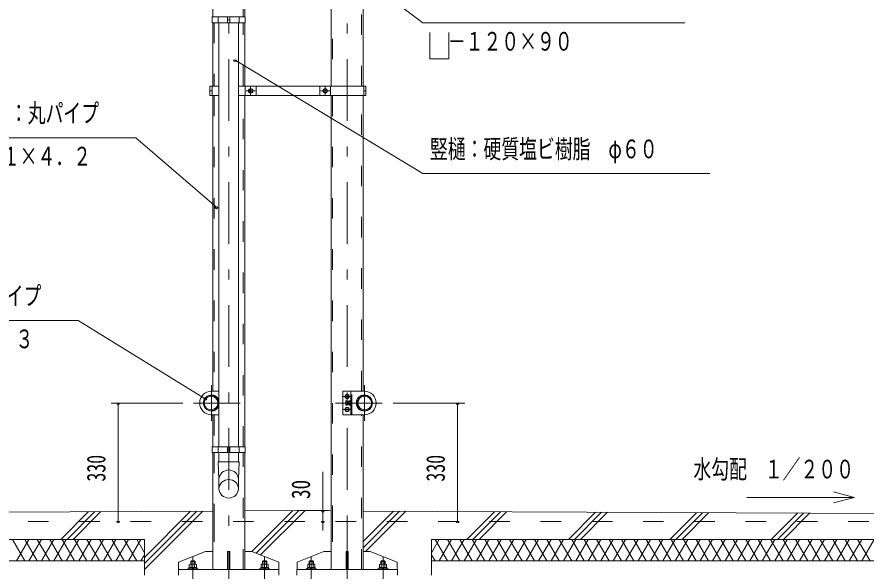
# Model space of a CAD drawing. Units: millimetres, scale not verified. Extents: x -31546 to 31551, y -14700 to 14700.
# Drawn here: x 18733 to 27015, y 1049 to 6454 of the extents above; entities that cross this region are included whole.
import ezdxf
from ezdxf.enums import TextEntityAlignment as Align

# ---------------------------------------------------------------- set-up
doc = ezdxf.new("R2010")
doc.units = ezdxf.units.MM
doc.header["$LTSCALE"] = 50
doc.linetypes.add('USER2', pattern=[10, 4, -6])
doc.linetypes.add('USER3', pattern=[24, 12, -5, 2, -5])
for name, color, linetype, lineweight in [('0-6_2-02BOLD', 7, 'Continuous', 18), ('0-7_2-12HIDDEN', 3, 'USER2', 18), ('0-8_2-22CENTER', 3, 'USER3', 18), ('0-9_2-42THIN', 4, 'Continuous', 18), ('0-A_2-52DIM', 3, 'Continuous', 18), ('0-B_2-62HATCH', 2, 'Continuous', 18)]:
    doc.layers.add(name, color=color, linetype=linetype, lineweight=lineweight)
doc.styles.add('ＭＳ ゴシック', font='')
doc.styles.get('ＭＳ ゴシック').set_extended_font_data('MS Gothic')

msp = doc.modelspace()

# ---------------------------------------------------------------- linework, layer by layer
at = {"layer": '0-6_2-02BOLD'}
for p, q in [((20642.59, 6453.9), (20642.59, 7241.41)), ((21797.6, 5778.4), (21797.6, 7241.41)), ((22109.45, 7241.41), (22109.45, 5778.4)), ((20954.44, 6543.06), (20954.44, 6453.9)), ((20642.59, 5778.4), (20642.59, 6397.9)), ((20696.65, 6453.9), (20696.65, 6397.9)), ((20702.26, 6397.9), (20702.26, 2260.9)), ((20787.84, 6397.9), (20787.84, 6453.9)), ((20787.84, 6425.9), (20809.19, 6425.9)), ((20809.19, 6453.9), (20809.19, 6397.9)), ((20894.79, 2260.9), (20894.79, 6397.9)), ((20900.34, 6397.9), (20900.34, 6453.9)), ((20954.44, 6397.9), (20954.44, 5778.4)), ((20637, 5732.91), (20615.65, 5732.91)), ((20637, 5687.41), (20637, 5778.4)), ((20960.05, 5778.4), (20960.05, 5687.41)), ((21065.05, 5687.41), (21065.05, 5778.4)), ((21686.99, 5778.4), (21686.99, 5687.41)), ((21791.98, 5687.41), (21791.98, 5778.4)), ((22115.03, 5778.4), (22115.03, 5687.41)), ((22115.03, 5732.91), (22136.38, 5732.91)), ((20642.59, 2803.4), (20642.59, 5687.41)), ((20954.44, 5687.41), (20954.44, 2260.9)), ((21797.6, 1532.9), (21797.6, 5687.41)), ((22109.45, 5687.41), (22109.45, 2803.4)), ((20702.26, 2803.4), (20630.52, 2803.4)), ((21988.52, 2803.4), (21988.52, 2572.4)), ((21953.52, 2698.01), (21941.28, 2698.01)), ((21941.28, 2677.8), (21953.52, 2677.8)), ((21971.02, 2698.4), (21953.52, 2698.4)), ((21953.52, 2677.4), (21971.02, 2677.4)), ((21988.52, 2698.01), (21972.79, 2698.01)), ((21972.79, 2677.8), (21988.52, 2677.8)), ((21988.52, 2667.7), (21972.79, 2667.7)), ((22047.32, 2677.4), (22043.47, 2677.4)), ((20630.52, 2572.4), (20702.26, 2572.4)), ((20642.59, 2260.9), (20642.59, 2572.4)), ((22109.44, 2572.4), (22109.44, 1063.9)), ((20696.65, 2260.9), (20696.65, 2204.9)), ((20787.84, 2260.9), (20787.84, 2204.9)), ((20809.19, 2204.9), (20809.19, 2260.9)), ((20900.34, 2204.9), (20900.34, 2260.9)), ((20642.59, 2204.9), (20642.59, 1532.9)), ((20702.24, 2204.9), (20702.24, 2115.78)), ((20787.84, 2232.9), (20809.19, 2232.9)), ((20894.73, 2204.9), (20894.73, 2115.78)), ((20954.44, 1532.9), (20954.44, 2204.9)), ((14341.01, 1602.9), (20642.59, 1634.25)), ((28411.01, 1602.9), (22109.43, 1634.25)), ((20642.58, 1532.9), (20642.58, 1063.9)), ((20954.43, 1532.9), (20954.43, 1063.9)), ((21797.59, 1063.9), (21797.59, 1532.9)), ((20809.01, 1238.9), (20809.01, 1063.9)), ((21964.01, 1238.9), (21964.01, 1063.9)), ((20310.08, 1133.9), (20310.08, 1063.9)), ((20427.51, 1142.98), (20469.52, 1142.98)), ((20431.34, 1082.45), (20431.34, 1114.29)), ((20448.52, 1082.45), (20438.01, 1071.95)), ((20459.01, 1082.45), (20448.52, 1071.95)), ((20465.69, 1114.29), (20465.69, 1082.45)), ((21127.51, 1142.98), (21127.51, 1117.45)), ((21131.34, 1114.29), (21131.34, 1082.45)), ((21138.01, 1082.45), (21148.51, 1071.95)), ((21159.01, 1071.95), (21148.51, 1082.45)), ((21165.69, 1082.45), (21165.69, 1114.29)), ((21586.33, 1114.29), (21586.33, 1082.45)), ((21593.01, 1071.95), (21603.52, 1082.45)), ((21614.02, 1082.45), (21603.52, 1071.95)), ((21617.51, 1149.98), (21624.52, 1142.98)), ((21620.69, 1082.45), (21620.69, 1114.29)), ((22324.51, 1142.98), (22282.51, 1142.98)), ((22286.34, 1114.29), (22286.34, 1082.45)), ((22293.01, 1082.45), (22303.51, 1071.95)), ((22314, 1071.95), (22303.51, 1082.45)), ((22320.69, 1082.45), (22320.69, 1114.29)), ((20308.52, 1063.9), (20308.52, 1007.9))]:
    msp.add_line(p, q, dxfattribs=at)
for points in [[(20960.04, 6453.9), (20960.04, 6397.9), (20637, 6397.9), (20637, 6453.9)], [(20994.61, 5722.81), (21012.11, 5712.69), (21029.61, 5722.81), (21029.61, 5743.01), (21012.11, 5753.12), (20994.61, 5743.01)], [(21722.42, 5722.81), (21739.92, 5712.69), (21757.43, 5722.81), (21757.43, 5743.01), (21739.92, 5753.12), (21722.42, 5743.01)], [(21971.02, 2740.8), (21971.02, 2761.01), (21953.52, 2771.11), (21936.02, 2761.01), (21936.02, 2740.8), (21953.51, 2730.69)], [(21939.52, 2705.05), (21939.52, 2670.75), (21941.28, 2667.7), (21953.52, 2667.7), (21953.52, 2708.11), (21941.28, 2708.11)], [(21971.02, 2614.8), (21971.02, 2635), (21953.52, 2645.11), (21936.02, 2635), (21936.02, 2614.8), (21953.51, 2604.69)], [(20960.04, 2204.9), (20637, 2204.9), (20637, 2260.9), (20960.04, 2260.9)]]:
    msp.add_lwpolyline(points, close=True, dxfattribs=at)
for points in [[(20702.26, 5778.4), (20615.65, 5778.4), (20615.65, 5687.41), (20702.26, 5687.41)], [(20894.79, 5778.4), (22136.38, 5778.4), (22136.38, 5687.41), (20894.79, 5687.41)], [(22121.52, 2803.4), (21911.53, 2803.4), (21911.53, 2572.4), (22121.52, 2572.4)], [(21972.79, 2667.7), (21971.02, 2670.75), (21971.02, 2705.05), (21972.79, 2708.11), (21988.52, 2708.11)], [(22043.47, 2698.4), (22047.32, 2698.4), (22047.32, 2677.41), (22050.81, 2680.9), (22050.81, 2694.9), (22047.32, 2698.4)], [(20695.25, 2115.79), (20901.75, 2115.79), (20894.75, 1941.96), (20894.75, 1851.51)], [(20702.26, 1851.51), (20702.26, 1941.96), (20695.25, 2115.79)], [(19976.01, 1147.9), (14341.01, 1147.9), (14341.01, 1602.9)], [(21797.59, 1635.81), (21376.02, 1637.9), (20954.44, 1635.81)], [(22776.01, 1147.9), (28411.01, 1147.9), (28411.01, 1602.9)], [(19976.01, 1007.9), (19976.01, 1357.9), (14341.01, 1357.9)], [(22776.01, 1007.9), (22776.01, 1357.9), (28411.01, 1357.9)], [(20642.59, 1238.9), (20572.59, 1238.9), (20310.08, 1133.9)], [(20788.01, 1063.9), (20788.01, 1238.9), (20809.01, 1238.9)], [(21286.94, 1063.9), (21286.94, 1133.9), (21024.43, 1238.9), (20954.44, 1238.9)], [(21797.59, 1238.9), (21727.59, 1238.9), (21465.09, 1133.9), (21465.09, 1063.9)], [(21943.01, 1063.9), (21943.01, 1238.9), (21964.01, 1238.9)], [(22441.94, 1063.9), (22441.94, 1133.9), (22179.44, 1238.9), (22109.43, 1238.9)], [(20410.89, 1071.95), (20410.89, 1082.45), (20486.14, 1082.45), (20486.14, 1071.95)], [(20482.86, 1082.45), (20482.86, 1114.29), (20477.39, 1117.45), (20419.64, 1117.45), (20414.16, 1114.29), (20414.16, 1082.45)], [(20427.51, 1117.45), (20427.51, 1142.98), (20434.52, 1149.98), (20462.51, 1149.98), (20469.52, 1142.98), (20469.52, 1117.45)], [(21186.14, 1071.95), (21186.14, 1082.45), (21110.89, 1082.45), (21110.89, 1071.95)], [(21114.16, 1082.45), (21114.16, 1114.29), (21119.64, 1117.45), (21177.38, 1117.45), (21182.87, 1114.29), (21182.87, 1082.45)], [(21169.51, 1117.45), (21169.51, 1142.98), (21162.51, 1149.98), (21134.51, 1149.98), (21127.51, 1142.98), (21169.51, 1142.98)], [(21641.14, 1071.95), (21641.14, 1082.45), (21565.89, 1082.45), (21565.89, 1071.95)], [(21569.17, 1082.45), (21569.17, 1114.29), (21574.63, 1117.45), (21632.39, 1117.45), (21637.87, 1114.29), (21637.87, 1082.45)], [(21617.51, 1149.98), (21589.51, 1149.98), (21582.51, 1142.98)], [(21624.52, 1117.45), (21624.52, 1142.98), (21582.51, 1142.98), (21582.51, 1117.45)], [(22341.14, 1071.95), (22341.14, 1082.45), (22265.89, 1082.45), (22265.89, 1071.95)], [(22269.16, 1082.45), (22269.16, 1114.29), (22274.63, 1117.45), (22332.39, 1117.45), (22337.87, 1114.29), (22337.87, 1082.45)], [(22324.51, 1117.45), (22324.51, 1142.98), (22317.51, 1149.98), (22289.51, 1149.98), (22282.51, 1142.98), (22282.51, 1117.45)], [(20308.52, 1063.9), (21288.52, 1063.9), (21288.52, 1007.9)], [(20497.51, 1063.9), (20497.51, 1071.95), (20399.52, 1071.95), (20399.52, 1063.9)], [(21099.51, 1063.9), (21099.51, 1071.95), (21197.52, 1071.95), (21197.52, 1063.9)], [(21463.51, 1007.9), (21463.51, 1063.9), (22443.51, 1063.9), (22443.51, 1007.9)], [(21554.52, 1063.9), (21554.52, 1071.95), (21652.51, 1071.95), (21652.51, 1063.9)], [(22254.51, 1063.9), (22254.51, 1071.95), (22352.52, 1071.95), (22352.52, 1063.9)]]:
    msp.add_lwpolyline(points, dxfattribs=at)
for centre, radius in [((21012.11, 5732.91), 21.88), ((21012.11, 5732.91), 17.15), ((21739.92, 5732.91), 21.88), ((21739.92, 5732.91), 17.15), ((20626.49, 2687.9), 74.72), ((20626.49, 2687.9), 66.67), ((21953.52, 2750.9), 21.88), ((21953.52, 2750.9), 17.15), ((22121.52, 2687.9), 78.75), ((22125.54, 2687.9), 74.72), ((22125.54, 2687.9), 66.67), ((21953.52, 2624.9), 21.88), ((21953.52, 2624.9), 17.15)]:
    msp.add_circle(centre, radius, dxfattribs=at)
for centre, radius, start, end in [((20630.52, 2687.9), 115.5, 90, 270), ((20630.52, 2687.9), 78.75, 24.35744, 335.64256), ((22121.52, 2687.9), 115.5, 270, 90), ((21947.62, 2703.06), 8.11, 180, 218.54623), ((21969.3, 2687.91), 29.79, 160.17088, 199.83133), ((21947.63, 2672.75), 8.11, 141.46857, 180), ((22000.8, 2687.9), 29.79, 160.16867, 199.82912), ((21979.13, 2703.06), 8.11, 180, 218.53143), ((21979.13, 2672.75), 8.11, 141.45377, 180), ((20798.52, 1938.53), 96.43, 3.55867, 176.44133), ((20798.52, 1845.52), 96.43, 3.55867, 176.44133), ((20798.52, 1857.5), 96.44, 183.56303, 356.43697), ((20422.75, 1104.21), 13.24, 49.5701, 90), ((20448.52, 1069.23), 48.23, 69.13593, 110.86406), ((20474.28, 1104.21), 13.24, 90, 130.42989), ((21122.75, 1104.21), 13.24, 49.57011, 90), ((21148.51, 1069.23), 48.23, 69.13594, 110.86407), ((21174.28, 1104.21), 13.24, 90, 130.4299), ((21577.75, 1104.21), 13.24, 49.5701, 90), ((21603.52, 1069.23), 48.23, 69.13593, 110.86406), ((21629.28, 1104.21), 13.24, 90, 130.42989), ((22277.75, 1104.21), 13.24, 49.57011, 90), ((22303.51, 1069.23), 48.23, 69.13594, 110.86407), ((22329.29, 1104.21), 13.24, 90, 130.4299)]:
    msp.add_arc(centre, radius, start, end, dxfattribs=at)
at = {"layer": '0-7_2-12HIDDEN'}
for p, q in [((20657.29, 7241.41), (20657.29, 6453.9)), ((21812.3, 7241.41), (21812.3, 5778.4)), ((22094.75, 5778.4), (22094.75, 7241.41)), ((20939.74, 6453.9), (20939.74, 6537.72)), ((20657.29, 6397.9), (20657.29, 5778.4)), ((20939.74, 5778.4), (20939.74, 6397.9)), ((20657.29, 5687.41), (20657.29, 2803.4)), ((20939.74, 2260.9), (20939.74, 5687.41)), ((21812.3, 5687.41), (21812.3, 1532.9)), ((22094.75, 2803.4), (22094.75, 5687.41)), ((21999.72, 2572.4), (21999.72, 2803.4)), ((20657.29, 2572.4), (20657.29, 2260.9)), ((22094.75, 1063.9), (22094.75, 2572.4)), ((20657.29, 2204.9), (20657.29, 1532.9)), ((20939.73, 1063.9), (20939.73, 2204.9)), ((14341.02, 1532.9), (28411.02, 1532.9)), ((20657.28, 1532.9), (20657.28, 1063.9)), ((21812.29, 1532.9), (21812.29, 1063.9))]:
    msp.add_line(p, q, dxfattribs=at)
at = {"layer": '0-8_2-22CENTER'}
for p, q in [((20798.52, 7241.41), (20798.52, -1281.07)), ((21953.52, 7241.41), (21953.52, 1532.9)), ((20968.35, 5732.91), (21055.86, 5732.91)), ((21012.11, 5776.65), (21012.11, 5689.16)), ((21783.67, 5732.91), (21696.16, 5732.91)), ((21739.92, 5776.65), (21739.92, 5689.16)), ((20630.52, 2862.9), (20630.52, 2512.9)), ((22121.52, 2512.9), (22121.52, 2862.9)), ((21997.27, 2750.9), (21909.77, 2750.9)), ((20910.51, 2687.9), (20455.52, 2687.9)), ((22296.51, 2687.9), (21841.52, 2687.9)), ((21907.48, 2624.9), (21997.27, 2624.9)), ((21953.51, 1532.9), (21953.51, -1281.07)), ((20448.52, -528.6), (20448.52, 1191.98)), ((21148.51, 1191.98), (21148.51, -528.6)), ((21603.52, -528.6), (21603.52, 1191.98)), ((22303.51, -528.6), (22303.51, 1191.98))]:
    msp.add_line(p, q, dxfattribs=at)
at = {"layer": '0-9_2-42THIN'}
for p, q in [((21953.52, 2695.6), (21971.02, 2695.6)), ((21971.02, 2680.2), (21953.52, 2680.2)), ((22050.11, 2695.6), (22043.14, 2695.6)), ((22043.14, 2680.2), (22050.11, 2680.2)), ((20432.76, 1117.45), (20432.76, 1148.23)), ((20464.27, 1148.23), (20464.27, 1117.45)), ((21132.77, 1148.23), (21132.77, 1117.45)), ((21164.26, 1117.45), (21164.26, 1148.23)), ((21587.76, 1117.45), (21587.76, 1148.23)), ((21619.27, 1148.23), (21619.27, 1117.45)), ((22287.76, 1148.23), (22287.76, 1117.45)), ((22319.26, 1117.45), (22319.26, 1148.23))]:
    msp.add_line(p, q, dxfattribs=at)
at = {"layer": '0-A_2-52DIM'}
for p, q in [((20873.97, 6033), (20845.97, 6033)), ((20692.07, 4597.82), (20664.07, 4597.82)), ((19328.52, 3492.9), (17368.51, 3492.9)), ((20570.18, 2728.79), (19328.51, 3492.9)), ((20350.52, 2687.9), (19650.52, 2687.9)), ((19734.52, 2687.9), (19706.52, 2687.9)), ((19720.52, 2687.9), (19720.52, 1532.9)), ((20584.18, 2728.79), (20556.18, 2728.79)), ((23101.51, 2687.9), (22401.52, 2687.9)), ((23045.52, 2687.9), (23017.52, 2687.9)), ((23031.52, 1532.9), (23031.52, 2687.9)), ((21716.96, 1445.03), (21716.96, 2015.9)), ((26901.44, 1767.69), (25851.44, 1767.69)), ((21772.69, 1637.9), (21465.74, 1637.9)), ((21730.96, 1637.9), (21702.96, 1637.9)), ((19734.52, 1532.9), (19706.52, 1532.9)), ((21730.96, 1532.9), (21702.96, 1532.9)), ((23045.52, 1532.9), (23017.52, 1532.9))]:
    msp.add_line(p, q, dxfattribs=at)
for points in [[(25246.38, 6396.09), (22691.37, 6396.09), (21602.82, 7220.38)], [(22945.67, 6303.61), (22945.67, 6046.09), (22761.37, 6046.09), (22761.37, 6303.61)], [(20859.97, 6033), (22691.37, 4926.09), (25491.38, 4926.09)], [(17931.12, 5275.48), (19891.11, 5275.48), (20678.07, 4597.82)], [(26698.6, 1822.04), (26901.44, 1767.69), (26698.6, 1713.33)]]:
    msp.add_lwpolyline(points, dxfattribs=at)
for centre in [(20859.97, 6033), (20678.07, 4597.82), (19720.52, 2687.9), (20570.18, 2728.79), (23031.52, 2687.9), (21716.96, 1637.9), (19720.52, 1532.9), (21716.96, 1532.9), (23031.52, 1532.9)]:
    msp.add_arc(centre, 14, 180, 0, dxfattribs=at)
at = {"layer": '0-B_2-62HATCH'}
for p, q in [((19161.73, 1357.9), (19432.05, 1628.23)), ((19491.74, 1628.53), (19221.12, 1357.9)), ((19280.51, 1357.9), (19551.44, 1628.83)), ((19976.01, 1063.45), (20546.34, 1633.77)), ((20486.65, 1633.48), (19976.01, 1122.85)), ((19976.01, 1182.24), (20426.95, 1633.18)), ((21022.62, 1238.9), (21421.39, 1637.68)), ((21480.5, 1637.38), (21065.57, 1222.45)), ((21108, 1205.48), (21539.6, 1637.09)), ((22406.44, 1632.78), (22109.44, 1335.78)), ((22109.44, 1276.38), (22465.54, 1632.48)), ((22524.65, 1632.19), (22131.36, 1238.9)), ((23121.52, 1357.9), (23391.49, 1627.88)), ((23450.59, 1627.58), (23180.91, 1357.9)), ((23240.31, 1357.9), (23509.7, 1627.29)), ((24111.47, 1357.9), (24376.54, 1622.97)), ((24170.87, 1357.9), (24435.64, 1622.68)), ((24494.74, 1622.39), (24230.26, 1357.9)), ((25101.41, 1357.9), (25361.58, 1618.07)), ((25420.69, 1617.78), (25160.81, 1357.9)), ((25220.21, 1357.9), (25479.8, 1617.49)), ((26091.37, 1357.9), (26346.64, 1613.17)), ((26405.74, 1612.88), (26150.77, 1357.9)), ((26210.16, 1357.9), (26464.84, 1612.59)), ((18809.69, 1147.9), (18688.44, 1357.9)), ((18728.86, 1147.9), (18850.1, 1357.9)), ((18809.69, 1357.9), (18930.93, 1147.9)), ((18971.35, 1357.9), (18850.1, 1147.9)), ((19052.18, 1147.9), (18930.93, 1357.9)), ((18971.34, 1147.9), (19092.59, 1357.9)), ((19052.18, 1357.9), (19173.42, 1147.9)), ((19213.83, 1357.9), (19092.59, 1147.9)), ((19294.66, 1147.9), (19173.42, 1357.9)), ((19213.83, 1147.9), (19335.07, 1357.9)), ((19294.66, 1357.9), (19415.9, 1147.9)), ((19456.32, 1357.9), (19335.07, 1147.9)), ((19537.15, 1147.9), (19415.9, 1357.9)), ((19456.32, 1147.9), (19577.56, 1357.9)), ((19537.15, 1357.9), (19658.39, 1147.9)), ((19698.81, 1357.9), (19577.56, 1147.9)), ((19779.64, 1147.9), (19658.39, 1357.9)), ((19698.81, 1147.9), (19820.05, 1357.9)), ((19779.64, 1357.9), (19900.87, 1147.9)), ((19941.29, 1357.9), (19820.05, 1147.9)), ((19976.01, 1227.77), (19900.87, 1357.9)), ((22851.13, 1357.9), (22776.01, 1227.79)), ((22931.97, 1147.9), (22810.72, 1357.9)), ((22851.13, 1147.9), (22972.38, 1357.9)), ((22931.97, 1357.9), (23053.21, 1147.9)), ((23093.62, 1357.9), (22972.38, 1147.9)), ((23174.45, 1147.9), (23053.21, 1357.9)), ((23093.62, 1147.9), (23214.86, 1357.9)), ((23174.45, 1357.9), (23295.69, 1147.9)), ((23336.11, 1357.9), (23214.86, 1147.9)), ((23416.94, 1147.9), (23295.69, 1357.9)), ((23336.11, 1147.9), (23457.35, 1357.9)), ((23416.94, 1357.9), (23538.18, 1147.9)), ((23578.6, 1357.9), (23457.35, 1147.9)), ((23659.42, 1147.9), (23538.18, 1357.9)), ((23578.6, 1147.9), (23699.84, 1357.9)), ((23659.42, 1357.9), (23780.67, 1147.9)), ((23821.08, 1357.9), (23699.84, 1147.9)), ((23901.91, 1147.9), (23780.68, 1357.9)), ((23821.08, 1147.9), (23942.32, 1357.9)), ((23901.91, 1357.9), (24023.15, 1147.9)), ((24063.57, 1357.9), (23942.33, 1147.9)), ((24144.4, 1147.9), (24023.15, 1357.9)), ((24063.57, 1147.9), (24184.82, 1357.9)), ((24265.65, 1147.9), (24144.4, 1357.9)), ((24306.06, 1357.9), (24184.82, 1147.9)), ((24265.65, 1357.9), (24386.89, 1147.9)), ((24427.31, 1357.9), (24306.06, 1147.9)), ((24508.13, 1147.9), (24386.89, 1357.9)), ((24427.31, 1147.9), (24548.54, 1357.9)), ((24508.13, 1357.9), (24629.37, 1147.9)), ((24669.79, 1357.9), (24548.54, 1147.9)), ((24750.62, 1147.9), (24629.37, 1357.9)), ((24669.79, 1147.9), (24791.03, 1357.9)), ((24750.62, 1357.9), (24871.86, 1147.9)), ((24912.28, 1357.9), (24791.03, 1147.9)), ((24993.11, 1147.9), (24871.86, 1357.9)), ((24912.28, 1147.9), (25033.52, 1357.9)), ((24993.11, 1357.9), (25114.36, 1147.9)), ((25154.77, 1357.9), (25033.52, 1147.9)), ((25235.59, 1147.9), (25114.36, 1357.9)), ((25154.77, 1147.9), (25276, 1357.9)), ((25235.59, 1357.9), (25356.83, 1147.9)), ((25397.25, 1357.9), (25276.01, 1147.9)), ((25478.08, 1147.9), (25356.83, 1357.9)), ((25397.25, 1147.9), (25518.49, 1357.9)), ((25478.08, 1357.9), (25599.33, 1147.9)), ((25639.74, 1357.9), (25518.49, 1147.9)), ((25720.57, 1147.9), (25599.33, 1357.9)), ((25639.74, 1147.9), (25760.99, 1357.9)), ((25720.57, 1357.9), (25841.81, 1147.9)), ((25882.22, 1357.9), (25760.99, 1147.9)), ((25963.05, 1147.9), (25841.81, 1357.9)), ((25882.22, 1147.9), (26003.47, 1357.9)), ((25963.05, 1357.9), (26084.3, 1147.9)), ((26124.71, 1357.9), (26003.47, 1147.9)), ((26084.3, 1357.9), (26205.54, 1147.9)), ((26124.71, 1147.9), (26245.95, 1357.9)), ((26326.79, 1147.9), (26205.55, 1357.9)), ((26245.95, 1147.9), (26367.21, 1357.9)), ((26326.79, 1357.9), (26448.03, 1147.9)), ((26488.45, 1357.9), (26367.21, 1147.9)), ((26569.27, 1147.9), (26448.04, 1357.9)), ((26488.45, 1147.9), (26609.68, 1357.9)), ((26569.27, 1357.9), (26690.52, 1147.9)), ((26730.93, 1357.9), (26609.69, 1147.9)), ((26811.76, 1147.9), (26690.52, 1357.9)), ((26730.93, 1147.9), (26852.18, 1357.9)), ((26811.76, 1357.9), (26933.01, 1147.9)), ((26973.42, 1357.9), (26852.18, 1147.9)), ((26933.01, 1357.9), (27054.25, 1147.9)), ((26973.42, 1147.9), (27094.67, 1357.9)), ((19941.29, 1147.9), (19976.01, 1208.04)), ((22776.01, 1208.02), (22810.72, 1147.9))]:
    msp.add_line(p, q, dxfattribs=at)

# ---------------------------------------------------------------- texts
at = {"layer": '0-A_2-52DIM', "color": 7, "style": 'ＭＳ ゴシック', "width": 0.7}
for s, p in [('\u3000－１２０×９０', (22761.37, 6070.96)), ('柱・梁：丸パイプ', (18141.12, 5370.36)), ('竪樋：硬質塩ビ樹脂\u3000φ６０', (22761.37, 5020.97)), ('φ８９．１×４．２', (17931.12, 4950.35)), ('車止め：丸パイプ', (17578.51, 3587.78)), ('φ４２．７×２．３', (17368.51, 3167.77)), ('水勾配\u3000１／２００', (25331.28, 1897.56))]:
    msp.add_text(s, height=182.3, dxfattribs=at).set_placement(p, align=Align.BOTTOM_LEFT)
at = {"layer": '0-A_2-52DIM', "color": 7, "style": 'ＭＳ ゴシック'}
for s, width, p in [('330', 0.7, (19650.52, 1921.65)), ('330', 0.7, (22961.52, 1921.65)), ('30', 0.75, (21646.96, 1752.26))]:
    msp.add_text(s, height=182.3, rotation=90, dxfattribs=dict(at, width=width)).set_placement(p, align=Align.BOTTOM_LEFT)

doc.saveas('drawing.dxf')
